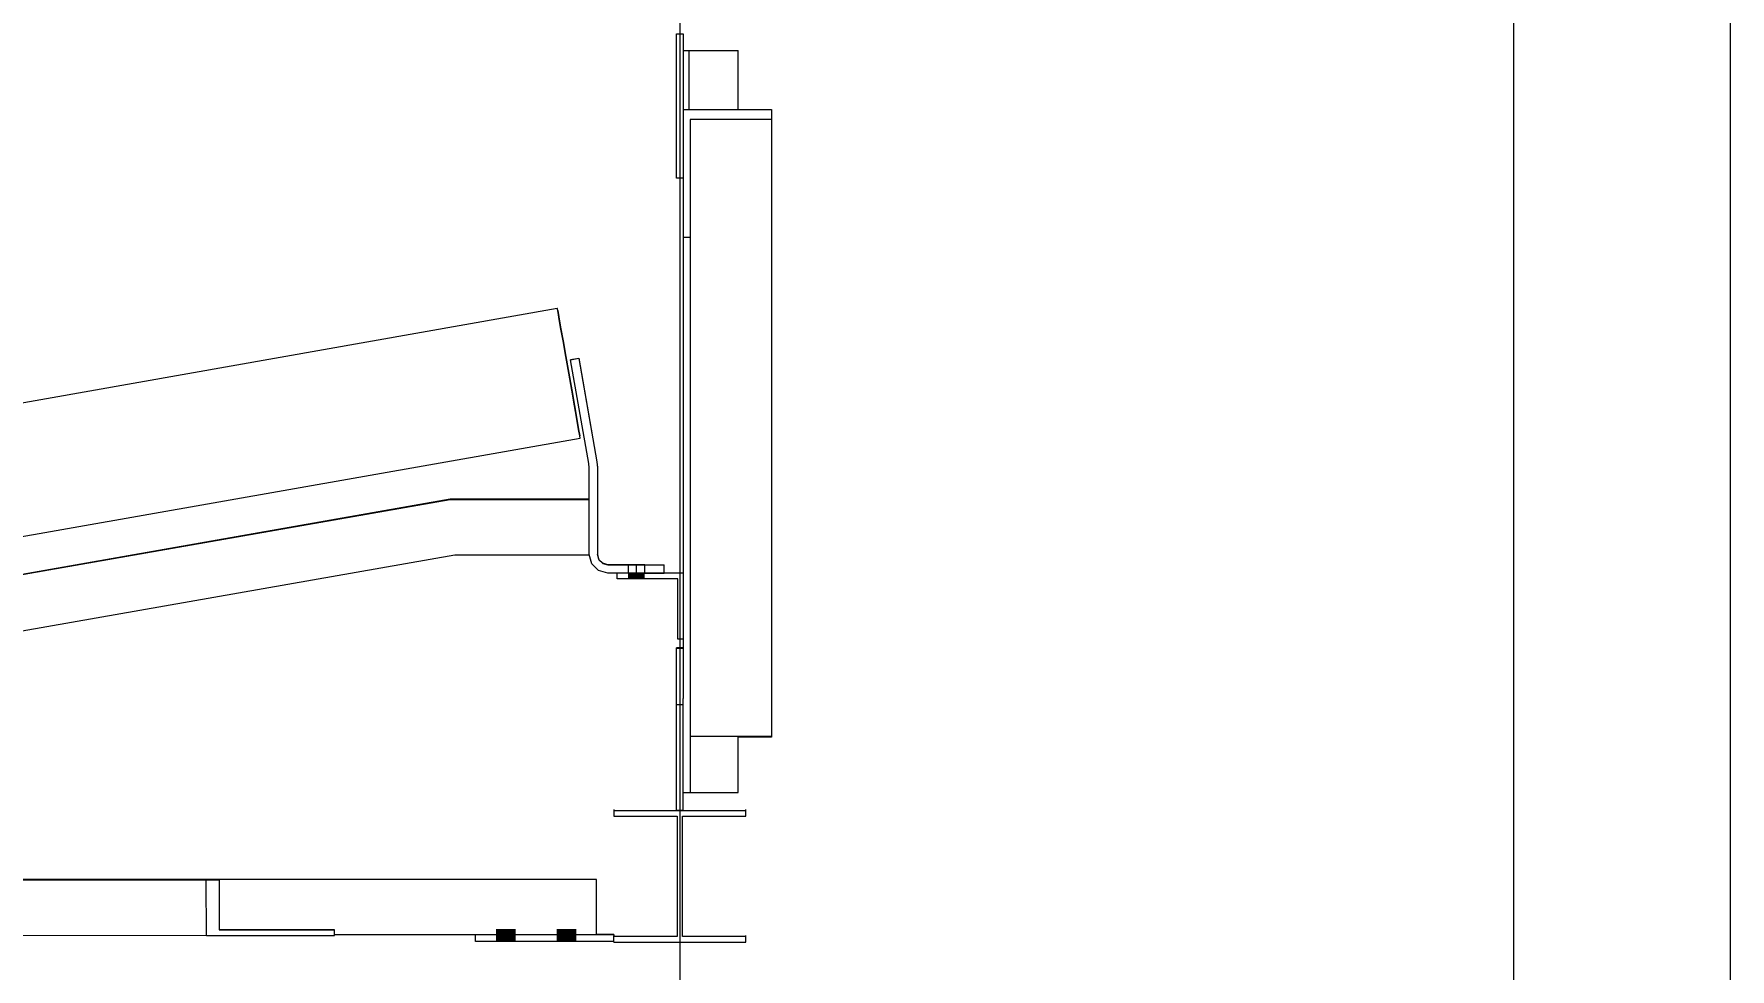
# Model space of a CAD drawing. Header units: millimetres. Extents: x -753 to 90, y 56274 to 56868.
# Drawn here: x 12.2 to 90.5, y 56681.7 to 56724.9 of the extents above; entities that cross this region are included whole.
import ezdxf

# ---------------------------------------------------------------- set-up
doc = ezdxf.new("R2010")
doc.units = ezdxf.units.MM
doc.linetypes.add('XKITLINE00', pattern=[0])
for name, color, linetype, lineweight in [('Cota', 4, 'Continuous', 0), ('Outro tipo de objeto', 7, 'Continuous', 0), ('Parafuso', 3, 'Continuous', 0), ('Peça', 2, 'Continuous', 0)]:
    doc.layers.add(name, color=color, linetype=linetype, lineweight=lineweight)
doc.styles.add('ROMANS', font='romans__.ttf')

# ---------------------------------------------------------------- blocks, each defined once
blk = doc.blocks.new('*A13')
at = {"layer": 'Peça', "color": 1, "linetype": 'XKITLINE00', "lineweight": 0}
for p, q in [((38.16, 56685.832), (-38.16, 56685.832)), ((-38.16, 56683.292), (-38.16, 56685.832)), ((38.16, 56683.292), (38.16, 56685.832)), ((-38.16, 56683.292), (-35.791, 56683.292)), ((26.053, 56683.292), (38.16, 56683.292))]:
    blk.add_line(p, q, dxfattribs=at)
blk = doc.blocks.new('*A14')
at = {"layer": 'Peça', "color": 1, "linetype": 'XKITLINE00', "lineweight": 0}
for p, q in [((20.139, 56685.798), (-35.791, 56685.828)), ((-35.791, 56683.288), (-35.791, 56685.828)), ((20.145, 56683.258), (20.139, 56685.798)), ((20.73, 56685.798), (20.139, 56685.798)), ((20.73, 56685.798), (20.735, 56683.512)), ((-35.791, 56683.288), (-30.907, 56683.286)), ((-30.735, 56683.286), (20.145, 56683.258)), ((20.145, 56683.258), (26.053, 56683.258)), ((26.052, 56683.512), (20.735, 56683.515)), ((20.735, 56683.512), (26.052, 56683.512)), ((26.053, 56683.258), (26.052, 56683.512))]:
    blk.add_line(p, q, dxfattribs=at)
blk = doc.blocks.new('*A58')
at = {"layer": 'Parafuso'}
for points in [[(39.64, 56699.729), (39.64, 56699.983), (40.36, 56699.984), (40.36, 56699.73)], [(39.64, 56699.721), (39.64, 56699.975), (40.36, 56699.976), (40.36, 56699.722)]]:
    blk.add_hatch(color=7, dxfattribs=at).paths.add_polyline_path(points, flags=17)
at = {"layer": 'Parafuso', "color": 7, "linetype": 'XKITLINE00', "lineweight": 0}
for p, q in [((39.64, 56699.729), (39.64, 56699.983)), ((39.64, 56699.721), (39.64, 56699.975)), ((40.36, 56699.73), (40.36, 56699.984)), ((40.36, 56699.722), (40.36, 56699.976))]:
    blk.add_line(p, q, dxfattribs=at)
blk = doc.blocks.new('*A60')
at = {"layer": 'Peça', "color": 1, "linetype": 'XKITLINE00', "lineweight": 0}
for p, q in [((39.112, 56699.718), (39.112, 56699.975)), ((42.16, 56699.972), (39.112, 56699.972)), ((41.906, 56699.718), (39.112, 56699.718)), ((41.906, 56696.924), (41.906, 56699.718)), ((42.16, 56696.924), (41.906, 56696.924))]:
    blk.add_line(p, q, dxfattribs=at)
blk = doc.blocks.new('*A62')
at = {"layer": 'Peça', "color": 1, "linetype": 'XKITLINE00', "lineweight": 0}
for p, q in [((-31.389, 56703.381), (-37.82, 56703.381)), ((-3.84, 56698.542), (-31.389, 56703.381)), ((31.39, 56703.381), (3.84, 56698.542)), ((37.82, 56703.381), (31.39, 56703.381)), ((3.84, 56698.542), (-3.84, 56698.542))]:
    blk.add_line(p, q, dxfattribs=at)
blk = doc.blocks.new('*A65')
at = {"layer": 'Peça', "color": 1, "linetype": 'XKITLINE00', "lineweight": 0}
for p, q in [((36.96, 56709.824), (37.334, 56709.89)), ((37.334, 56709.881), (36.96, 56709.815)), ((36.96, 56709.815), (36.96, 56709.824)), ((36.961, 56709.815), (36.96, 56709.824)), ((37.801, 56705.04), (36.96, 56709.815)), ((37.334, 56709.89), (37.334, 56709.881)), ((37.334, 56709.89), (38.176, 56705.116)), ((37.334, 56709.881), (38.176, 56705.106)), ((37.82, 56704.832), (37.801, 56705.04)), ((38.176, 56705.116), (38.176, 56705.106)), ((38.176, 56705.116), (38.2, 56704.842)), ((38.176, 56705.106), (38.2, 56704.832)), ((37.82, 56700.835), (37.82, 56704.832)), ((38.2, 56704.842), (38.2, 56704.832)), ((38.2, 56704.832), (38.2, 56700.835)), ((37.935, 56700.405), (37.82, 56700.835)), ((38.25, 56700.09), (37.935, 56700.405)), ((38.264, 56700.604), (38.2, 56700.844)), ((38.2, 56700.835), (38.264, 56700.595)), ((38.44, 56700.429), (38.264, 56700.604)), ((38.264, 56700.595), (38.44, 56700.419)), ((38.68, 56700.364), (38.44, 56700.429)), ((38.44, 56700.419), (38.68, 56700.355)), ((39.62, 56700.364), (38.68, 56700.364)), ((38.68, 56700.355), (39.62, 56700.355)), ((39.62, 56700.357), (39.62, 56700.364)), ((39.62, 56700.363), (39.649, 56700.362)), ((39.62, 56700.363), (39.62, 56700.357)), ((39.649, 56700.357), (39.62, 56700.357)), ((39.62, 56700.355), (39.62, 56699.975)), ((39.649, 56700.362), (39.731, 56700.362)), ((39.731, 56700.357), (39.649, 56700.357)), ((39.731, 56700.362), (39.854, 56700.362)), ((39.854, 56700.357), (39.731, 56700.357)), ((39.854, 56700.362), (40, 56700.362)), ((40, 56700.357), (39.854, 56700.357)), ((40, 56700.362), (40.145, 56700.362)), ((40.145, 56700.357), (40, 56700.357)), ((40, 56699.977), (40, 56700.357)), ((40.145, 56700.362), (40.269, 56700.362)), ((40.269, 56700.357), (40.145, 56700.357)), ((40.269, 56700.362), (40.351, 56700.362)), ((40.351, 56700.357), (40.269, 56700.357)), ((40.351, 56700.362), (40.38, 56700.363)), ((40.38, 56700.357), (40.351, 56700.357)), ((40.38, 56700.364), (40.38, 56700.357)), ((40.38, 56700.364), (41.28, 56700.364)), ((40.38, 56700.357), (40.38, 56700.363)), ((40.38, 56699.975), (40.38, 56700.355)), ((40.38, 56700.355), (41.28, 56700.355)), ((41.28, 56700.364), (41.28, 56700.355)), ((41.28, 56700.355), (41.28, 56700.364)), ((41.28, 56699.975), (41.28, 56700.355)), ((38.68, 56699.975), (38.25, 56700.09)), ((39.62, 56699.975), (38.68, 56699.975)), ((39.62, 56699.977), (39.649, 56699.977)), ((39.649, 56699.977), (39.731, 56699.977)), ((39.731, 56699.977), (39.854, 56699.977)), ((39.854, 56699.977), (40, 56699.977)), ((40, 56699.977), (40.145, 56699.977)), ((40.145, 56699.977), (40.269, 56699.977)), ((40.269, 56699.977), (40.351, 56699.977)), ((40.351, 56699.977), (40.38, 56699.977)), ((40.38, 56699.975), (41.28, 56699.975))]:
    blk.add_line(p, q, dxfattribs=at)
blk = doc.blocks.new('*A66')
at = {"layer": 'Peça', "color": 1, "linetype": 'XKITLINE00', "lineweight": 0}
for p, q in [((0.891, 56705.943), (36.344, 56712.195)), ((36.362, 56712.092), (36.344, 56712.195)), ((36.414, 56711.792), (36.362, 56712.092)), ((36.362, 56712.092), (36.414, 56711.795)), ((36.414, 56711.795), (36.498, 56711.32)), ((36.498, 56711.315), (36.414, 56711.792)), ((36.498, 56711.32), (36.608, 56710.701)), ((36.608, 56710.695), (36.498, 56711.315)), ((36.608, 56710.701), (36.735, 56709.979)), ((36.735, 56709.972), (36.608, 56710.695)), ((36.735, 56709.979), (36.871, 56709.204)), ((36.871, 56709.197), (36.735, 56709.972)), ((36.871, 56709.204), (37.008, 56708.429)), ((37.008, 56708.423), (36.871, 56709.197)), ((37.008, 56708.429), (37.135, 56707.707)), ((37.135, 56707.701), (37.008, 56708.423)), ((37.135, 56707.707), (37.245, 56707.086)), ((37.245, 56707.081), (37.135, 56707.701)), ((37.245, 56707.086), (37.329, 56706.61)), ((37.329, 56706.606), (37.245, 56707.081)), ((37.329, 56706.61), (37.381, 56706.31)), ((37.381, 56706.308), (37.329, 56706.606)), ((0.891, 56705.943), (0.908, 56705.84)), ((0.908, 56705.84), (0.961, 56705.541)), ((1.946, 56699.956), (37.399, 56706.207)), ((37.399, 56706.207), (37.381, 56706.308)), ((0.961, 56705.541), (1.045, 56705.064)), ((1.045, 56705.064), (1.154, 56704.443)), ((1.154, 56704.443), (1.282, 56703.721)), ((1.282, 56703.721), (1.418, 56702.946)), ((1.418, 56702.946), (1.555, 56702.171)), ((1.555, 56702.171), (1.682, 56701.45)), ((1.682, 56701.45), (1.792, 56700.83)), ((1.792, 56700.83), (1.876, 56700.355)), ((1.876, 56700.355), (1.928, 56700.057)), ((1.928, 56700.057), (1.946, 56699.956))]:
    blk.add_line(p, q, dxfattribs=at)
blk = doc.blocks.new('*A67')
at = {"layer": 'Peça', "color": 1, "linetype": 'XKITLINE00', "lineweight": 0}
for p, q in [((-37.82, 56703.376), (-31.389, 56703.376)), ((-31.389, 56703.376), (-3.84, 56698.537)), ((3.84, 56698.537), (31.39, 56703.377)), ((31.39, 56703.377), (37.82, 56703.376)), ((-37.82, 56700.816), (-37.82, 56700.835)), ((-37.82, 56700.816), (-31.612, 56700.816)), ((-31.612, 56700.816), (-4.063, 56695.977)), ((4.063, 56695.977), (31.613, 56700.817)), ((31.613, 56700.817), (37.82, 56700.816)), ((37.82, 56700.816), (37.82, 56700.834)), ((-3.84, 56698.537), (3.84, 56698.537)), ((-4.063, 56695.977), (4.063, 56695.977))]:
    blk.add_line(p, q, dxfattribs=at)
blk = doc.blocks.new('*A101')
at = {"layer": 'Peça', "color": 1, "linetype": 'XKITLINE00', "lineweight": 0}
for p, q in [((32.56, 56682.971), (32.56, 56683.292)), ((32.56, 56683.291), (38.96, 56683.289)), ((38.96, 56683.297), (38.16, 56683.297)), ((38.96, 56683.289), (38.96, 56683.297)), ((38.96, 56683.297), (38.96, 56683.202)), ((38.96, 56682.969), (32.56, 56682.971))]:
    blk.add_line(p, q, dxfattribs=at)
blk = doc.blocks.new('*A102')
at = {"layer": 'Parafuso'}
for points in [[(33.54, 56683.294), (33.54, 56683.548), (34.38, 56683.547), (34.38, 56683.293)], [(33.54, 56682.974), (33.54, 56683.294), (34.38, 56683.293), (34.38, 56682.973)], [(36.34, 56683.294), (36.34, 56683.548), (37.18, 56683.547), (37.18, 56683.293)], [(36.34, 56682.974), (36.34, 56683.294), (37.18, 56683.293), (37.18, 56682.973)]]:
    blk.add_hatch(color=7, dxfattribs=at).paths.add_polyline_path(points, flags=17)
at = {"layer": 'Parafuso', "color": 7, "linetype": 'XKITLINE00', "lineweight": 0}
for p, q in [((33.54, 56683.548), (33.54, 56683.294)), ((33.54, 56683.294), (33.54, 56682.974)), ((34.38, 56683.547), (34.38, 56683.293)), ((34.38, 56683.293), (34.38, 56682.973)), ((36.34, 56683.548), (36.34, 56683.294)), ((36.34, 56683.294), (36.34, 56682.974)), ((37.18, 56683.547), (37.18, 56683.293)), ((37.18, 56683.293), (37.18, 56682.973))]:
    blk.add_line(p, q, dxfattribs=at)
blk = doc.blocks.new('*A103')
at = {"layer": 'Peça', "color": 1, "linetype": 'XKITLINE00', "lineweight": 0}
for p, q in [((38.96, 56689.065), (38.96, 56688.754)), ((38.96, 56689.018), (45.04, 56689.018)), ((38.96, 56688.754), (41.884, 56688.754)), ((41.884, 56688.754), (41.884, 56683.202)), ((42.116, 56683.202), (42.116, 56688.754)), ((42.116, 56688.754), (45.04, 56688.754)), ((45.04, 56688.754), (45.04, 56689.065)), ((38.96, 56683.202), (38.96, 56683.233)), ((41.884, 56683.202), (38.96, 56683.202)), ((38.96, 56682.938), (38.96, 56683.202)), ((45.04, 56683.202), (42.116, 56683.202)), ((45.04, 56682.938), (45.04, 56683.249)), ((38.96, 56682.938), (45.04, 56682.938))]:
    blk.add_line(p, q, dxfattribs=at)
blk = doc.blocks.new('*A107')
at = {"layer": 'Peça', "color": 1, "linetype": 'XKITLINE00', "lineweight": 0}
for p, q in [((42.16, 56721.376), (42.16, 56694.182)), ((42.16, 56721.376), (46.24, 56721.376)), ((46.24, 56720.916), (42.478, 56720.916)), ((42.478, 56720.916), (42.478, 56689.846)), ((46.24, 56721.376), (46.24, 56692.446)), ((42.16, 56715.473), (42.478, 56715.473)), ((42.478, 56692.446), (46.24, 56692.446)), ((42.16, 56689.846), (42.478, 56689.846))]:
    blk.add_line(p, q, dxfattribs=at)
blk = doc.blocks.new('*A108')
at = {"layer": 'Peça', "color": 1, "linetype": 'XKITLINE00', "lineweight": 0}
for p, q in [((46.24, 56692.4), (44.7, 56692.4)), ((46.24, 56692.446), (46.24, 56692.4))]:
    blk.add_line(p, q, dxfattribs=at)
blk = doc.blocks.new('*A109')
at = {"layer": 'Peça', "color": 1, "linetype": 'XKITLINE00', "lineweight": 0}
for p, q in [((42.16, 56724.094), (42.414, 56724.094)), ((42.16, 56724.091), (42.414, 56724.091)), ((42.414, 56724.091), (42.414, 56724.094)), ((42.414, 56724.094), (42.414, 56721.376)), ((42.414, 56724.094), (44.7, 56724.094)), ((44.7, 56721.376), (44.7, 56724.094)), ((44.7, 56689.854), (44.7, 56692.446)), ((42.478, 56689.854), (44.7, 56689.854))]:
    blk.add_line(p, q, dxfattribs=at)
blk = doc.blocks.new('*A110')
at = {"layer": 'Peça', "color": 1, "linetype": 'XKITLINE00', "lineweight": 0}
for p, q in [((42.16, 56696.534), (41.84, 56696.534)), ((41.84, 56696.534), (41.84, 56696.516)), ((41.84, 56696.516), (41.84, 56696.534)), ((41.84, 56696.516), (42.16, 56696.516)), ((41.84, 56689.041), (41.84, 56696.516)), ((42.16, 56689.041), (42.16, 56694.182)), ((41.84, 56693.905), (42.16, 56693.905)), ((41.84, 56689.041), (42.16, 56689.041))]:
    blk.add_line(p, q, dxfattribs=at)
blk = doc.blocks.new('*A112')
at = {"layer": 'Peça', "color": 1, "linetype": 'XKITLINE00', "lineweight": 0}
for p, q in [((41.84, 56718.204), (41.84, 56724.858)), ((41.84, 56724.858), (42.16, 56724.858)), ((42.16, 56724.858), (42.16, 56718.204)), ((42.16, 56718.204), (41.84, 56718.204))]:
    blk.add_line(p, q, dxfattribs=at)
blk = doc.blocks.new('*A2138')
at = {"layer": 'Cota', "color": 7, "linetype": 'XKITLINE00', "lineweight": 0}
for p, q in [((42, 56730.961), (42, 56669.109)), ((0, 56682.951), (0, 56669.109)), ((0.707, 56671.816), (-0.707, 56670.402)), ((42.707, 56671.816), (41.293, 56670.402)), ((0, 56671.109), (42, 56671.109))]:
    blk.add_line(p, q, dxfattribs=at)
at = {"layer": 'Cota', "color": 3}
for p in [(0, 56671.109), (42, 56671.109)]:
    blk.add_point(p, dxfattribs=at)
at = {"layer": 'Cota', "color": 3, "style": 'ROMANS', "width": 0.85}
blk.add_text('1050', height=2.5, dxfattribs=at).set_placement((16.229, 56671.909))
blk = doc.blocks.new('*A2139')
at = {"layer": 'Cota', "color": 7, "linetype": 'XKITLINE00', "lineweight": 0}
blk.add_line((42, 56730.985), (42, 56660.417), dxfattribs=at)

msp = doc.modelspace()

# ---------------------------------------------------------------- linework, layer by layer
at = {"layer": 'Outro tipo de objeto', "color": 7, "linetype": 'XKITLINE00', "lineweight": 0}
msp.add_line((90.487, 56867.717), (90.487, 56273.714), dxfattribs=at)
at = {"layer": 'Outro tipo de objeto', "color": 6, "linetype": 'XKITLINE00', "lineweight": 0}
msp.add_line((80.487, 56857.717), (80.487, 56283.714), dxfattribs=at)

# ---------------------------------------------------------------- block references
at = {"lineweight": 0}
for name in ['*A2139', '*A2138', '*A112', '*A109', '*A107', '*A66', '*A65', '*A62', '*A67', '*A60', '*A58', '*A110', '*A108', '*A103', '*A13', '*A14', '*A101', '*A102']:
    msp.add_blockref(name, (0, 0), dxfattribs=at)

doc.saveas('drawing.dxf')
